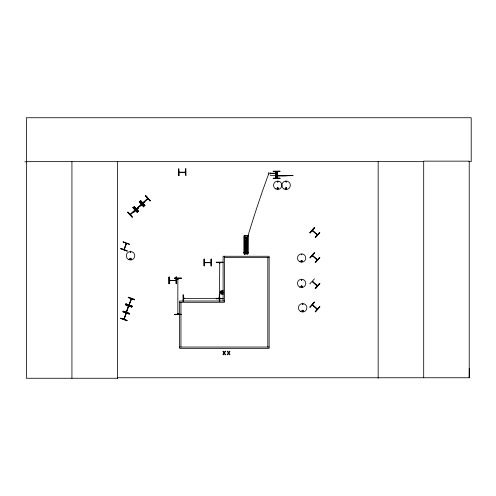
<?xml version="1.0" encoding="UTF-8"?>
<svg xmlns="http://www.w3.org/2000/svg" width="496" height="496" viewBox="0 0 496 496"><rect width="100%" height="100%" fill="white"/><g stroke="black" fill="none" stroke-linecap="round" stroke-linejoin="round"><path stroke-width="0.74" d="M468.881 161.653L471.2 161.653L471.2 117.738L26.4 117.738L26.4 378.262L117.527 378.262L117.465 377.754L469.222 377.754L469.29 368.336M312.43 304.637L312.784 305.263M316.801 234.552L317.465 234.788M316.832 259.569L317.465 259.768M177.804 279.062L177.847 278.361M178.145 279.031L177.816 278.969M177.847 314.29L177.81 313.565L178.151 313.683M219.734 262.508L219.505 298.437M219.43 297.836L219.79 297.761L219.734 298.437M130.188 252.204C130.832 253.524 131.006 251.286 130.256 252.129M130.715 252.346L130.343 252.247L130.752 252.297M277.376 181.672C278.244 183.098 277.884 180.364 277.438 181.933M277.909 181.765L277.531 181.716L277.884 181.858M277.27 188.387C278.628 187.159 277.704 189.577 277.382 188.592M286.316 181.821L285.969 181.623L286.242 181.896M286.44 181.852C285.746 180.439 285.746 183.111 286.471 181.672M286.514 188.387C285.101 189.788 286.39 186.682 286.403 188.672M301.289 254.553C302.324 253.363 301.63 255.948 301.301 254.374M302.021 261.175C300.167 262.198 302.678 259.755 301.624 261.578M301.289 279.905C302.808 279.105 300.75 281.04 301.624 279.577M301.822 279.961L301.475 279.763L301.773 279.998M302.455 304.253L302.802 304.451L302.566 304.153M303.019 304.308C301.934 305.294 302.659 303.354 302.944 304.141M123.845 319.232L124.093 318.531M126.114 312.92L126.151 313.732M126.356 313.156L124.087 319.25L126.406 313.019M126.666 311.761L126.232 312.17L128.476 305.927M131.502 298.859L129.208 305.021M123.888 249.457L126.393 243.449M126.22 244.137L126.201 243.307M221.78 293.638L223.163 292.671L222.196 291.288L220.813 292.256L221.78 293.638L222.022 292.274L221.954 292.652M222.022 292.274L222.196 291.288M177.816 278.498L178.083 279.037L178.114 278.38M177.81 313.683L178.107 314.197L178.076 313.615M219.771 263.109L219.437 263.116M124.099 319.306L123.826 319.077M125.841 313.466L126.12 313.695M312.269 230.566L317.266 235.023M312.269 255.545L317.266 260.003M312.275 281.511L317.266 286.006L312.331 281.561L312.988 281.827M312.275 304.811L317.266 309.306M316.752 285.454L317.403 285.628L317.223 285.907M316.739 308.797L317.471 309.039M246.264 253.654L245.818 253.053L246.27 252.923L245.762 252.898L246.289 252.873M123.157 311.141L123.033 311.494L129.344 313.763L129.475 313.416L123.157 311.141L129.456 313.46M123.194 311.469L123.07 311.823L129.382 314.098L129.506 313.745L123.182 311.5M123.864 319.17L126.034 313.038M131.552 298.728L129.01 304.873L131.26 298.623M126.424 312.319L128.458 305.989L128.197 306.596L128.557 306.596M126.53 312.238L128.768 306.026M131.744 307.098L131.874 306.751M127.106 320.41L126.982 320.763L120.671 318.488L120.795 318.134L127.106 320.422L120.764 318.227M134.528 299.801L134.658 299.454L128.34 297.178L128.216 297.526L134.528 299.801L128.247 297.439M127.001 251.156L127.131 250.802L120.838 248.477L120.708 248.825L127.013 251.125M123.163 242.178L123.293 241.831M140.907 204.712L141.056 204.984M143.338 202.653L143.164 202.362L142.705 202.858M147.69 198.363L147.145 198.772L147.337 199.094M301.494 254.429L301.766 254.702L301.568 254.355M303.05 311.153C302.107 309.008 302.151 312.22 302.758 311.314M246.202 252.91L245.855 252.917M178.876 172.18L185.448 172.31M126.344 311.643L126.759 311.6M169.378 280.29L170.122 280.283M175.479 280.178L175.336 280.593M183.384 298.115L184.134 298.344L183.384 298.35M204.321 262.403L204.978 262.663M131.18 298.747L131.291 299.46M130.851 214.198L130.107 214.452L135.042 210.006L135.141 210.323M147.789 198.679L142.991 203.013L142.786 202.74M301.277 286.328C303.106 285.696 300.75 287.978 301.419 286.18M169.52 280.556L176.092 280.593L169.489 280.593L169.514 280.252M175.41 280.252L176.086 280.246M219.319 298.344L183.402 298.381L183.526 298.077M218.711 298.387L218.711 298.046L218.711 298.418M211.036 262.713L204.433 262.713L204.464 262.372M221.222 293.378L221.867 292.609M222.109 292.318L222.754 291.549M134.54 210.36L134.689 210.738L134.887 210.05M309.857 232.711L314.29 227.676L314.569 227.924L310.124 232.946L309.857 232.711L314.315 227.695M310.099 232.928L314.538 227.893M312.821 231.105L312.48 230.398L317.161 234.924M319.641 232.395L315.171 237.392L315.45 237.64L319.864 232.587M315.239 237.454L319.678 232.419M310.099 257.908L314.538 252.873L314.29 252.656L309.876 257.709L310.136 257.939L314.569 252.904M312.821 256.085L312.43 255.335M316.684 259.489L317.031 259.346M315.239 262.434L319.678 257.399M314.501 278.845L309.876 283.718L310.136 283.941M316.696 285.51L317.056 285.324M315.171 288.381L319.616 283.352L319.883 283.594L315.45 288.629L315.171 288.381L319.641 283.377M315.425 288.604L319.864 283.569M309.876 307.018L314.29 301.965L314.569 302.207L310.136 307.241L309.857 306.999M310.062 307.179L314.501 302.145M312.561 304.705L312.306 304.941L317.161 309.213M312.821 305.387L312.939 305.052M316.684 308.797L317.031 308.648M319.883 306.894L319.604 306.646L315.171 311.68L315.45 311.928L319.864 306.875M315.239 311.742L319.641 306.677M126.201 244.082L125.953 243.908M127.887 212.096L127.608 212.344L132.128 217.31L132.382 217.081L127.887 212.096L132.351 217.112M132.872 207.601L133.145 207.353L137.621 212.356L137.367 212.586M138.75 211.432L138.471 211.68L133.976 206.702L134.255 206.448L138.713 211.463M139.512 201.705L139.233 201.953L143.728 206.937L144.007 206.689L139.512 201.705L143.983 206.708M142.755 202.814L147.796 198.617M136.474 208.81L141.403 204.358M147.845 198.536L142.86 203.031M135.247 210.23L130.293 214.601L135.197 210.242M137.665 208.016L140.523 205.431M144.758 205.685L145.03 205.437L140.535 200.452L140.256 200.706L144.758 205.685L140.281 200.682M150.015 200.942L150.294 200.694L145.793 195.709L145.52 195.957L150.046 200.911M141.131 205.294L144.007 202.728M141.279 204.426L141.565 204.594L136.704 208.959M220.869 292.869L221.811 292.528M222.171 292.398L223.107 292.051M184.977 172.019L184.841 172.292M183.991 298.412L183.991 298.077M211.036 262.403L210.428 262.334L210.428 262.706M245.818 253.636L246.214 253.654M184.977 171.982L184.816 172.366M129.239 304.24L129.01 304.873M210.428 262.334L210.285 262.713M178.572 175.665L178.951 175.652L178.808 168.944L178.436 168.95L178.603 175.665M185.888 168.795L185.516 168.801L185.671 175.51L186.031 175.503L185.857 168.795M180.364 172.36L184.214 172.279M185.591 172.472L178.901 172.453M273.184 171.43L279.899 171.374M270.01 173.228L275.602 173.178L275.609 173.557L270.016 173.606M275.602 173.271L277.264 173.259M275.609 173.457L277.264 173.445M276.198 174.48L276.942 174.474M276.198 174.759L276.942 174.753M276.198 174.945L276.948 174.939M276.204 175.224L276.948 175.218M270.295 175.621L283.439 175.503M277.028 175.708L276.377 175.714L276.377 176.086L277.028 176.08M276.377 175.782L287.376 175.689L276.377 176.018M273.246 178.25L279.955 178.176L279.961 178.548L273.246 178.61L273.246 178.231L279.955 178.225M273.246 178.579L279.961 178.517M216.262 262.527L222.977 262.483L222.971 262.111L216.262 262.155L216.262 262.527L222.971 262.39M174.604 278.039L181.319 277.965L181.319 278.337L174.611 278.38L174.604 278.008M174.611 278.287L181.319 278.293M169.446 280.29L176.018 280.482M175.317 280.575L176.049 280.531L169.489 280.593L170.085 280.569L169.979 280.252M169.024 283.762L169.396 283.762L169.31 277.053L168.981 277.053L169.024 283.762L169.012 277.053M176.483 283.718L176.111 283.718L176.08 277.01L176.44 277.004L176.483 283.718L176.409 277.004M182.993 294.878L183.365 294.878L183.371 301.587M219.344 294.872L219.337 301.587L219.313 294.872L219.666 294.872L219.709 301.58L219.635 294.872M183.452 298.115L184.059 298.108M184.059 298.344L183.526 298.381M218.637 298.121L219.313 298.115M216.262 298.462L222.977 298.418L222.977 298.79L216.268 298.834L216.262 298.462L222.977 298.511M181.325 314.613L174.611 314.687L174.611 314.309L181.319 314.272L181.325 314.644M174.611 314.359L181.319 314.315M24.8 161.839L26.4 161.832M26.4 161.653L423.696 161.653M244.354 237.553L247.709 237.553M244.354 238.787L247.709 238.787M244.354 240.634L247.709 240.634M244.348 242.271L247.702 242.271M244.348 244.113L247.702 244.113M244.354 252.024L247.709 252.024M243.79 252.545L248.267 252.545M243.79 252.687L248.267 252.687M269.117 257.567L224.378 257.567L224.378 256.265M204.395 262.403L211.036 262.638L204.321 262.638M223.423 290.916C219.046 288.678 219.046 296.242 223.423 294.004M179.639 302.306L224.378 302.306L224.378 301.004M179.639 347.045L269.117 347.045M220.813 292.256L221.799 292.429M222.177 292.497L223.163 292.671M276.799 174.474L276.873 175.082M125.91 303.93L132.221 306.206M131.862 306.776L125.556 304.476L125.432 304.829L131.762 307.055M125.463 304.742L131.775 307.012M123.082 311.779L129.4 314.055M123.281 241.862L129.586 244.162L129.456 244.509L123.194 242.091M124.44 248.942L123.876 249.6M120.832 248.49L127.112 250.846M276.34 175.156L276.284 174.567L276.873 174.617M302.554 311.314L302.256 310.924M130.77 258.521C128.861 258.807 131.855 259.916 130.646 258.528M312.579 255.372L317.409 259.724M317.161 259.904L312.337 255.651M221.073 291.698L221.842 292.342M222.134 292.584L222.902 293.229M312.48 230.398L317.409 234.744M312.48 281.381L317.384 285.659M312.48 304.687L317.384 308.958M145.774 195.728L150.269 200.713M145.588 195.895L150.083 200.88M140.467 200.514L144.962 205.499M139.302 201.891L143.803 206.875M134.18 206.516L138.682 211.494M134.001 206.677L138.496 211.662M132.94 207.539L137.435 212.517M132.878 207.588L137.398 212.555M144.968 201.742L140.089 206.187M221.582 291.338L221.923 292.28M222.053 292.64L222.394 293.582M219.43 298.301L219.499 297.761M178.12 278.498L178.083 279.037M219.809 262.644L219.74 263.184M178.758 168.944L178.932 175.652M277.345 178.2L277.289 171.486L277.314 178.2M277.01 171.492L277.022 178.2L276.929 171.492M276.229 178.207L276.167 171.498L276.136 178.207M275.888 178.213L275.826 171.498L275.857 178.213M270.004 172.577L270.022 174.257M268.516 172.589L268.528 174.27M183.024 294.878L183.036 301.587M177.847 313.615L177.847 314.222L177.847 278.43M176.161 277.01L176.204 283.718M169.26 277.053L169.303 283.762M469.222 377.754L469.222 161.144L423.696 161.144L423.696 377.754M378.163 161.653L378.163 378.262M267.815 257.567L267.815 347.045M247.957 235.693L247.888 253.871M247.702 235.693L247.709 253.871M247.523 235.693L247.448 253.871L247.442 235.693M247.318 235.693L247.299 253.871M247.237 237.212L247.237 238.725M247.237 240.238L247.237 242.513M247.237 244.026L247.237 252.359M247.051 235.693L247.051 253.871M247.02 237.212L247.02 238.725M247.02 240.238L247.02 242.513M247.02 244.026L247.02 252.359M246.872 237.212L246.872 238.725L246.791 237.212M246.872 242.513L246.872 240.238L246.791 242.513M246.872 252.359L246.872 244.026L246.791 252.359M246.543 253.871L245.52 253.871M245.272 237.224L245.191 238.743M245.272 240.256L245.191 242.525M245.272 244.044L245.191 252.371M245.005 235.712L245.005 253.884M244.621 235.712L244.602 253.884M244.534 235.712L244.534 253.884M244.175 235.712L244.175 253.884M224.403 256.265L224.403 301.004L179.639 301.004L179.639 348.353L269.117 348.353L269.117 256.265L223.101 256.265L223.101 301.004M211.377 259.166L211.377 265.875M211.079 259.166L211.129 265.875M204.228 259.166L204.228 265.875M180.947 302.306L180.947 347.045M117.459 161.653L117.527 378.262M71.932 161.653L71.932 378.262M245.799 243.338A220.658 44.417 -70 0 1 268.528 174.239M129.958 258.763C130.702 261.07 131.756 257.133 129.958 258.763M277.146 188.232C277.884 190.538 278.938 186.601 277.146 188.232M285.535 188.232C286.273 190.538 287.327 186.601 285.535 188.232M301.035 261.02C301.779 263.326 302.833 259.389 301.035 261.02M301.035 286.372C301.779 288.678 302.833 284.741 301.035 286.372M302.07 310.769C302.808 313.075 303.862 309.144 302.07 310.769M126.455 243.443L124.118 249.612L126.492 243.406M125.941 303.843L125.817 304.191L132.128 306.466L132.258 306.119L125.941 303.843M225.116 351.224L224.26 352.619L223.411 351.224L222.871 351.224L223.963 352.997L222.84 354.77L223.349 354.77L224.229 353.35L225.091 354.77L225.63 354.77L224.521 352.972L225.63 351.224L225.116 351.224M229.474 351.224L228.613 352.619L227.763 351.224L227.23 351.224L228.321 352.997L227.193 354.77L227.701 354.77L228.582 353.35L229.443 354.77L229.989 354.77L228.873 352.972L229.983 351.224L229.474 351.224M179.626 172.403L179.478 172.1L179.67 172.472M319.641 257.368L315.171 262.372L315.45 262.62L319.883 257.585L319.604 257.343M138.688 207.737L133.802 212.183L138.688 207.737M279.893 171.095L273.184 171.151L273.184 171.523L279.899 171.418L279.893 171.095M292.975 175.64L281.889 175.708L292.975 175.64M247.969 235.693L244.094 235.712L244.106 253.884L247.969 253.871L247.969 235.693M204.321 259.166L203.949 259.166L203.98 265.875L204.321 265.875L204.278 259.166M211.408 259.166L211.036 259.166L211.048 265.875L211.408 265.875L211.408 259.166M244.757 253.884L244.757 235.712L244.745 253.884M244.385 253.884L244.354 235.712L244.323 253.884M283.997 188.926A4.247 4.247 0 0 0 290.358 185.25A4.247 4.247 0 0 0 283.997 181.573A4.247 4.247 0 0 0 283.997 188.926M285.789 188.951A0.651 0.651 0 0 0 286.769 188.387A0.651 0.651 0 0 0 285.789 187.823A0.651 0.651 0 0 0 285.789 188.951M275.633 188.883A4.191 4.191 0 0 0 281.92 185.25A4.191 4.191 0 0 0 275.633 181.623A4.191 4.191 0 0 0 275.633 188.883M277.4 188.951A0.651 0.651 0 0 0 278.38 188.387A0.651 0.651 0 0 0 277.4 187.823A0.651 0.651 0 0 0 277.4 188.951M245.501 243.722A0.744 0.744 0 0 0 246.748 243.387A0.744 0.744 0 0 0 245.83 242.47A0.744 0.744 0 0 0 245.501 243.722M300.533 311.463A4.247 4.247 0 0 0 306.9 307.787A4.247 4.247 0 0 0 300.533 304.116A4.247 4.247 0 0 0 300.533 311.463M302.194 311.383A0.651 0.651 0 0 0 303.279 311.091A0.651 0.651 0 0 0 302.486 310.298A0.651 0.651 0 0 0 302.194 311.383M299.541 286.992A4.16 4.16 0 0 0 305.784 283.39A4.16 4.16 0 0 0 299.541 279.787A4.16 4.16 0 0 0 299.541 286.992M301.295 287.091A0.651 0.651 0 0 0 302.269 286.527A0.651 0.651 0 0 0 301.295 285.963A0.651 0.651 0 0 0 301.295 287.091M299.541 261.64A4.16 4.16 0 0 0 305.784 258.038A4.16 4.16 0 0 0 299.541 254.436A4.16 4.16 0 0 0 299.541 261.64M301.295 261.739A0.651 0.651 0 0 0 302.269 261.175A0.651 0.651 0 0 0 301.295 260.611A0.651 0.651 0 0 0 301.295 261.739M128.421 259.458A4.247 4.247 0 0 0 134.788 255.781A4.247 4.247 0 0 0 128.421 252.104A4.247 4.247 0 0 0 128.421 259.458M130.219 259.482A0.651 0.651 0 0 0 131.192 258.918A0.651 0.651 0 0 0 130.219 258.354A0.651 0.651 0 0 0 130.219 259.482"/></g></svg>
